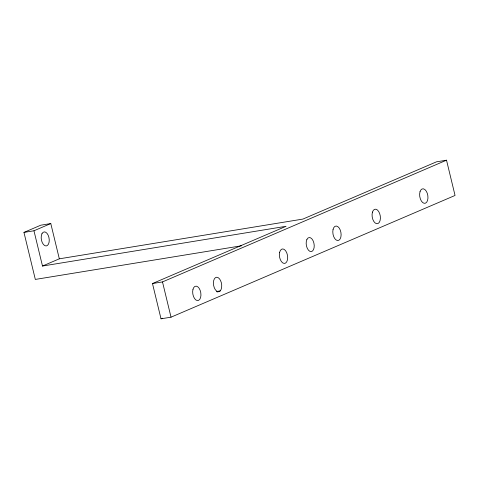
<?xml version="1.0" encoding="UTF-8"?>
<svg xmlns="http://www.w3.org/2000/svg" width="479" height="479" viewBox="0 0 479 479"><rect width="100%" height="100%" fill="white"/><g stroke="black" fill="none" stroke-linecap="round" stroke-linejoin="round"><path stroke-width="0.72" d="M219.28 291.567L220.208 290.903A7.323 4.048 80.7 0 0 219.382 278.7A7.323 4.048 80.7 0 0 213.406 282.981A7.323 4.048 80.7 0 0 219.28 291.567L217.071 291.933M241.685 245.751L35.326 279.425L23.95 232.405L40.781 225.196L50.792 223.561L59.324 258.822L42.493 266.037L33.961 230.776L50.792 223.561M59.324 258.822L302.914 219.077L436.507 161.824L446.518 160.19L455.05 195.456L171.027 317.176L161.016 318.81L152.484 283.544L286.083 226.292L42.493 266.037M152.484 283.544L162.495 281.915L446.518 160.19M161.016 318.81L162.393 318.218M23.95 232.405L33.961 230.776M216.634 291.489L220.208 290.903M162.495 281.915L171.027 317.176M333.061 229.429A7.323 4.048 80.7 0 0 337.623 240.53A7.323 4.048 80.7 0 0 340.18 229.878A7.323 4.048 80.7 0 0 333.061 229.429M279.622 252.331A7.323 4.048 80.7 0 0 284.185 263.432A7.323 4.048 80.7 0 0 286.741 252.78A7.323 4.048 80.7 0 0 279.622 252.331M306.919 239.41A7.101 3.922 80.7 0 0 309.793 251.289A7.101 3.922 80.7 0 0 313.877 242.985A7.101 3.922 80.7 0 0 306.919 239.41M420.017 191.726A7.347 4.06 80.7 0 0 424.143 203.294A7.347 4.06 80.7 0 0 427.226 193.163A7.347 4.06 80.7 0 0 420.017 191.726M372.452 212.113A7.347 4.06 80.7 0 0 376.578 223.681A7.347 4.06 80.7 0 0 379.667 213.544A7.347 4.06 80.7 0 0 372.452 212.113M41.942 233.77A7.101 3.922 80.7 0 0 44.816 245.649A7.101 3.922 80.7 0 0 48.9 237.344A7.101 3.922 80.7 0 0 41.942 233.77M192.995 289.238A7.305 4.036 80.7 0 0 197.282 300.572A7.305 4.036 80.7 0 0 200.138 290.274A7.305 4.036 80.7 0 0 192.995 289.238"/></g></svg>
